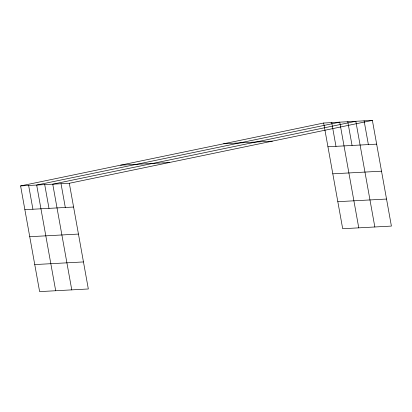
<?xml version="1.0" encoding="UTF-8"?>
<svg xmlns="http://www.w3.org/2000/svg" width="412" height="412" viewBox="0 0 412 412"><rect width="100%" height="100%" fill="white"/><g stroke="black" fill="none" stroke-linecap="round" stroke-linejoin="round"><path stroke-width="0.62" d="M20.6 185.915L69.314 183.278L88.333 288.977L39.619 291.614L20.6 185.915L323.667 123.023L372.381 120.386L391.4 226.085L342.686 228.722L323.667 123.023M69.314 183.278L372.381 120.386M223.654 143.778L272.368 141.141M327.942 146.775L376.656 144.138M120.613 165.16L169.327 162.524M332.808 173.818L381.522 171.181M24.874 209.667L73.588 207.03M337.819 201.679L386.533 199.042M29.741 236.709L78.45 234.073M34.752 264.571L83.466 261.934M364.1 120.834L368.374 144.586M374.838 226.981L355.819 121.282L52.751 184.174L71.77 289.873M347.779 121.72L352.054 145.472M358.764 227.851L339.746 122.153L36.673 185.045L55.692 290.743M331.706 122.591L335.981 146.342M61.033 183.726L65.307 207.478M44.712 184.612L48.987 208.364M28.639 185.482L32.914 209.234"/></g></svg>
